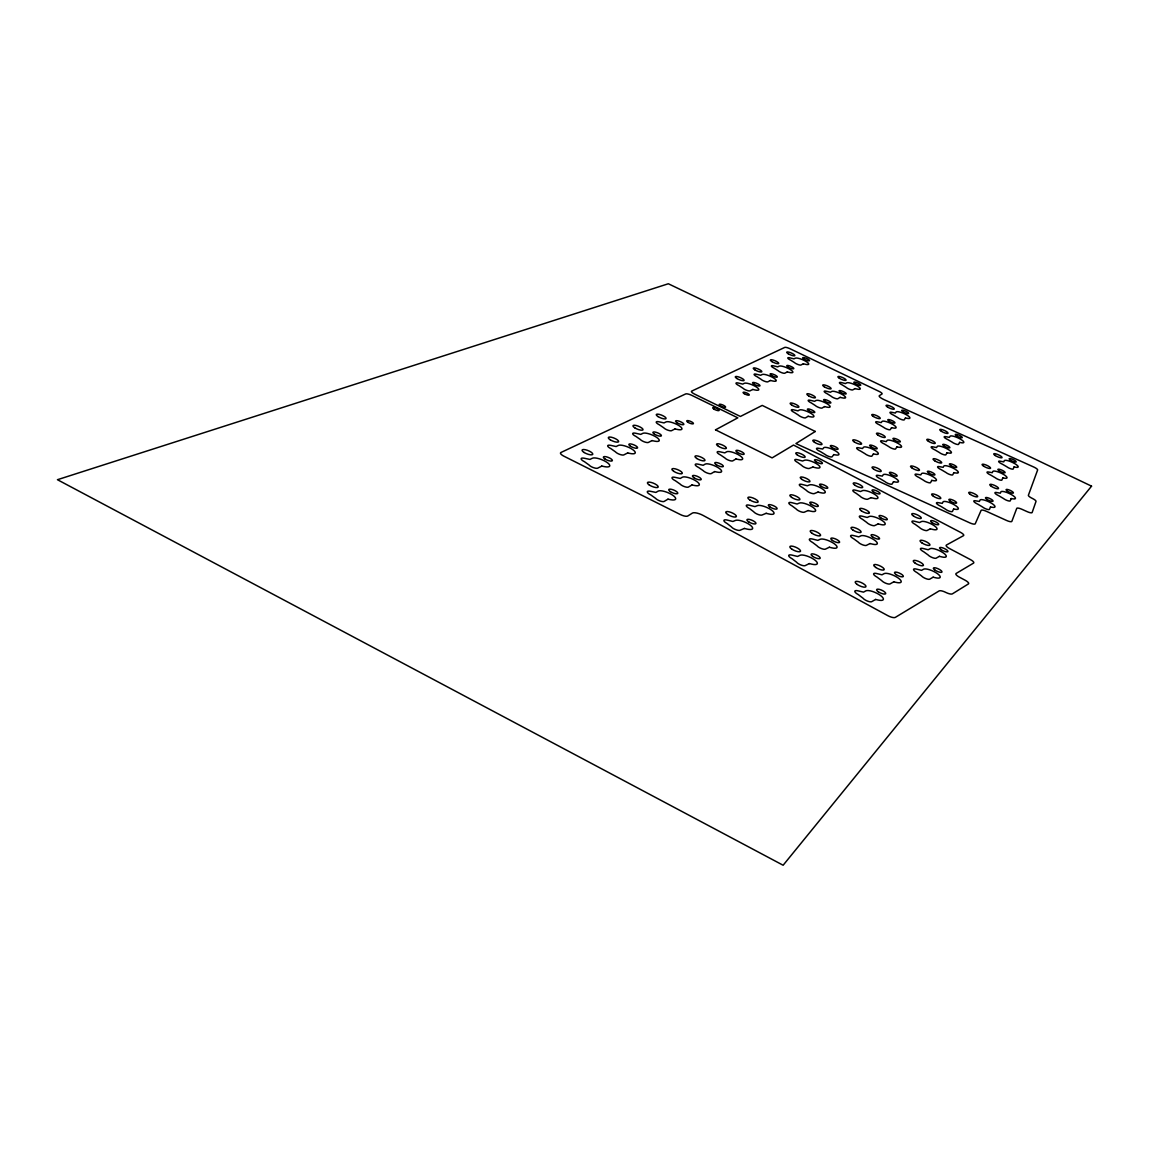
<?xml version="1.0" encoding="UTF-8"?>
<svg xmlns="http://www.w3.org/2000/svg" width="1149" height="1149" viewBox="0 0 1149 1149"><rect width="100%" height="100%" fill="white"/><g stroke="black" fill="none" stroke-linecap="round" stroke-linejoin="round"><path stroke-width="1.5" d="M815.287 431.464L795.912 443.571L969.813 522.881A5.328 1.422 24.5 0 0 975.242 523.786L981.102 510.386A5.214 1.35 24.5 0 1 986.388 511.305L1006.625 520.483A5.199 1.35 24.6 0 0 1011.852 521.359L1016.75 508.361A5.099 1.293 24.6 0 1 1021.834 509.251L1027.091 511.621A5.07 1.278 24.7 0 0 1032.147 512.511L1036.01 501.409A4.984 1.235 24.6 0 0 1032.434 498.465L1032.017 498.249A4.955 1.221 24.6 0 1 1028.384 495.276L1037.619 469.984A4.725 1.106 24.5 0 0 1033.698 466.997L884.213 399.708A6.434 1.508 23.5 0 1 879.301 395.701L882.001 394.006A4.639 1.092 23.4 0 0 878.999 391.349L790.052 348.75A4.567 1.063 22.8 0 0 784.753 347.415L691.669 391.12A5.199 1.379 22.4 0 0 694.585 394.107L740.387 416.469L762.232 405.41L815.287 431.464M715.511 429.841L772.114 457.891L793.528 445.051L960.406 532.289A5.458 1.494 24.5 0 1 963.551 535.635L946.345 545.086A5.587 1.566 24.5 0 0 949.534 548.561L970.316 559.534A5.63 1.58 24.7 0 1 973.591 563.082L956.069 573.495A5.774 1.666 24.7 0 0 959.386 577.171L965.088 580.202A5.817 1.68 24.8 0 1 968.435 583.922L952.349 593.875A5.932 1.752 24.7 0 1 946.058 592.539L945.555 592.295A5.96 1.781 24.7 0 0 939.164 590.902L895.286 617.401A6.291 1.982 24.5 0 1 887.847 615.677L703.317 515.542A8.488 2.643 22.7 0 0 692.488 513.029L687.734 516.016A6.176 1.939 22.6 0 1 680.366 514.551L563.915 456.196A6.09 1.881 21.5 0 1 560.899 452.505L685.637 393.949A5.242 1.393 22.4 0 1 691.87 395.4L737.816 417.834L715.511 429.841M1011.149 498.551L1010.258 500.835A4.108 1.034 24.5 0 1 1007.501 500.605A4.108 1.034 24.5 0 1 1003.551 498.551L998.811 495.75A4.668 1.178 24.5 0 1 995.091 493.266A4.668 1.178 24.5 0 1 996.6 492.519L1000.319 493.194L1000.865 491.873A8.029 2.011 24.5 0 1 1011.68 494.745A8.029 2.011 24.5 0 1 1012.829 498.853L1011.149 498.551M1014.05 466.939L1013.217 468.979A3.907 0.934 24.4 0 1 1010.603 468.72A3.907 0.934 24.4 0 1 1006.854 466.781L1002.345 464.167A4.438 1.063 24.3 0 1 998.797 461.841A4.438 1.063 24.3 0 1 1000.233 461.209L1003.752 461.869L1004.269 460.692A7.626 1.81 24.3 0 1 1014.538 463.492A7.626 1.81 24.3 0 1 1015.644 467.241L1014.05 466.939M990.481 506.982L989.476 509.352A4.208 1.092 24.5 0 1 986.618 509.136A4.208 1.092 24.5 0 1 982.582 507.011L977.742 504.138A4.797 1.235 24.4 0 1 973.95 501.567A4.797 1.235 24.4 0 1 975.544 500.792L979.393 501.467L979.996 500.102A8.23 2.111 24.4 0 1 991.142 503.018A8.23 2.111 24.4 0 1 992.219 507.284L990.481 506.982M1002.804 477.898L1001.899 480.038A3.993 0.977 24.4 0 1 999.199 479.779A3.993 0.977 24.4 0 1 995.364 477.797L990.768 475.097A4.553 1.12 24.3 0 1 987.149 472.699A4.553 1.12 24.3 0 1 988.628 472.024L992.262 472.699L992.808 471.463A7.813 1.91 24.3 0 1 1003.364 474.307A7.813 1.91 24.3 0 1 1004.441 478.199L1002.804 477.898M953.613 509.007L952.435 511.449A4.323 1.149 24.3 0 1 949.447 511.219A4.323 1.149 24.3 0 1 945.325 509.05L940.413 506.091A4.912 1.307 24.2 0 1 936.579 503.463A4.912 1.307 24.2 0 1 938.302 502.659L942.295 503.348L943.013 501.941A8.431 2.226 24.3 0 1 954.532 504.928A8.431 2.226 24.3 0 1 955.422 509.309L953.613 509.007M953.871 472.641L952.736 474.81A4.079 1.034 24.1 0 1 949.921 474.551A4.079 1.034 24.1 0 1 946.015 472.512L941.361 469.754A4.653 1.163 24.1 0 1 937.728 467.313A4.653 1.163 24.1 0 1 939.351 466.638L943.142 467.327L943.817 466.077A7.986 1.996 24.1 0 1 954.733 469.007A7.986 1.996 24.1 0 1 955.58 472.957L953.871 472.641M959.602 442.394L958.553 444.347A3.878 0.934 24 0 1 955.882 444.045A3.878 0.934 24 0 1 952.176 442.135L947.753 439.55A4.409 1.063 23.9 0 1 944.291 437.266A4.409 1.063 23.9 0 1 945.814 436.677L949.404 437.381L950.036 436.261A7.583 1.81 24 0 1 960.406 439.119A7.583 1.81 24 0 1 961.225 442.71L959.602 442.394M931.767 480.368L930.532 482.637A4.194 1.092 24 0 1 927.602 482.379A4.194 1.092 24 0 1 923.609 480.282L918.87 477.438A4.768 1.235 24 0 1 915.179 474.925A4.768 1.235 24 0 1 916.888 474.207L920.794 474.91L921.541 473.618A8.187 2.111 24 0 1 932.801 476.591A8.187 2.111 24 0 1 933.548 480.699L931.767 480.368M947.02 452.72L945.9 454.76A3.978 0.977 24 0 1 943.142 454.473A3.978 0.977 24 0 1 939.351 452.505L934.826 449.834A4.524 1.106 23.9 0 1 931.293 447.492A4.524 1.106 23.9 0 1 932.887 446.86L936.579 447.564L937.254 446.401A7.77 1.896 24 0 1 947.911 449.288A7.77 1.896 24 0 1 948.701 453.036L947.02 452.72M893.52 481.704L892.084 484.031A4.294 1.149 23.8 0 1 889.024 483.772A4.294 1.149 23.8 0 1 884.96 481.618L880.134 478.702A4.883 1.293 23.8 0 1 876.4 476.117A4.883 1.293 23.8 0 1 878.253 475.384L882.317 476.103L883.179 474.767A8.388 2.212 23.8 0 1 894.827 477.826A8.388 2.212 23.8 0 1 895.358 482.034L893.52 481.704M896.924 446.889L895.574 448.943A4.065 1.02 23.7 0 1 892.672 448.641A4.065 1.02 23.7 0 1 888.823 446.631L884.256 443.916A4.625 1.163 23.7 0 1 880.709 441.518A4.625 1.163 23.7 0 1 882.446 440.886L886.296 441.618L887.1 440.44A7.942 1.996 23.7 0 1 898.13 443.413A7.942 1.996 23.7 0 1 898.662 447.22L896.924 446.889M905.455 418.006L904.206 419.845A3.864 0.934 23.6 0 1 901.477 419.529A3.864 0.934 23.6 0 1 897.814 417.633L893.448 415.076A4.395 1.048 23.6 0 1 890.073 412.836A4.395 1.048 23.6 0 1 891.71 412.304L895.344 413.037L896.105 411.974A7.555 1.795 23.6 0 1 906.561 414.861A7.555 1.795 23.6 0 1 907.107 418.337L905.455 418.006M873.427 453.927L871.947 456.067A4.165 1.077 23.6 0 1 868.946 455.78A4.165 1.077 23.6 0 1 865.01 453.711L860.342 450.911A4.74 1.221 23.6 0 1 856.752 448.44A4.74 1.221 23.6 0 1 858.576 447.78L862.554 448.527L863.445 447.291A8.144 2.097 23.6 0 1 874.82 450.322A8.144 2.097 23.6 0 1 875.222 454.272L873.427 453.927M891.567 427.687L890.245 429.611A3.964 0.977 23.6 0 1 887.416 429.295A3.964 0.977 23.6 0 1 883.667 427.356L879.215 424.728A4.51 1.106 23.5 0 1 875.768 422.415A4.51 1.106 23.5 0 1 877.477 421.841L881.226 422.588L882.03 421.468A7.741 1.896 23.6 0 1 892.787 424.412A7.741 1.896 23.6 0 1 893.276 428.017L891.567 427.687M833.801 454.587L832.106 456.785A4.266 1.135 23.4 0 1 828.975 456.483A4.266 1.135 23.4 0 1 824.968 454.358L820.228 451.485A4.855 1.293 23.3 0 1 816.594 448.957A4.855 1.293 23.3 0 1 818.562 448.282L822.698 449.044L823.704 447.765A8.345 2.212 23.4 0 1 835.481 450.882A8.345 2.212 23.4 0 1 835.668 454.932L833.801 454.587M1091.55 486.156L783.13 865.24L57.45 479.707L668.33 283.76L1091.55 486.156M667.971 499.169L664.122 501.438A4.969 1.551 22.4 0 1 659.871 500.907A4.969 1.551 22.4 0 1 655.576 498.336L650.765 494.903A5.659 1.752 22.3 0 1 647.304 491.916A5.659 1.752 22.3 0 1 650.535 491.312L655.892 492.418L658.162 491.111A9.709 2.987 22.4 0 1 672.797 495.276A9.709 2.987 22.4 0 1 670.398 499.671L667.971 499.169M692 484.964L688.395 487.09A4.826 1.451 22.5 0 1 684.301 486.558A4.826 1.451 22.5 0 1 680.122 484.074L675.411 480.77A5.486 1.652 22.5 0 1 671.993 477.898A5.486 1.652 22.5 0 1 675.081 477.352L680.251 478.444L682.377 477.208A9.422 2.815 22.6 0 1 696.509 481.287A9.422 2.815 22.6 0 1 694.341 485.452L692 484.964M714.621 471.578L711.231 473.589A4.682 1.364 22.7 0 1 707.281 473.043A4.682 1.364 22.7 0 1 703.202 470.645L698.606 467.471A5.328 1.551 22.6 0 1 695.246 464.699A5.328 1.551 22.6 0 1 698.19 464.196L703.174 465.273L705.17 464.124A9.135 2.657 22.7 0 1 718.843 468.103A9.135 2.657 22.7 0 1 716.89 472.067L714.621 471.578M735.963 458.968L732.746 460.864A4.553 1.293 22.8 0 1 728.954 460.318A4.553 1.293 22.8 0 1 724.976 457.991L720.466 454.932A5.171 1.465 22.7 0 1 717.177 452.261A5.171 1.465 22.7 0 1 719.978 451.801L724.789 452.864L726.685 451.772A8.876 2.513 22.8 0 1 739.927 455.665A8.876 2.513 22.8 0 1 738.146 459.442L735.963 458.968M808.149 416.283L805.55 417.819A4.093 1.048 23.1 0 1 802.217 417.274A4.093 1.048 23.1 0 1 798.584 415.22L794.419 412.52A4.653 1.192 23 0 1 791.331 410.179A4.653 1.192 23 0 1 793.7 409.848L797.952 410.854L799.489 409.978A8 2.039 23.1 0 1 811.28 413.568A8 2.039 23.1 0 1 810.074 416.728L808.149 416.283M824.551 406.588L822.081 408.053A3.993 0.991 23.2 0 1 818.849 407.493A3.993 0.991 23.2 0 1 815.287 405.511L811.208 402.882A4.539 1.135 23.1 0 1 808.178 400.628A4.539 1.135 23.1 0 1 810.462 400.326L814.584 401.317L816.049 400.47A7.813 1.939 23.2 0 1 827.51 404.003A7.813 1.939 23.2 0 1 826.418 407.033L824.551 406.588M840.149 397.353L837.793 398.746A3.892 0.948 23.2 0 1 834.677 398.2A3.892 0.948 23.2 0 1 831.187 396.276L827.179 393.734A4.438 1.077 23.2 0 1 824.192 391.536A4.438 1.077 23.2 0 1 826.39 391.263L830.397 392.226L831.79 391.436A7.612 1.838 23.2 0 1 842.949 394.883A7.612 1.838 23.2 0 1 841.973 397.798L840.149 397.353M855.014 388.577L852.759 389.899A3.806 0.905 23.3 0 1 849.729 389.353A3.806 0.905 23.3 0 1 846.325 387.472L842.389 385.001A4.323 1.02 23.2 0 1 839.445 382.876A4.323 1.02 23.2 0 1 841.571 382.617L845.463 383.579L846.799 382.818A7.44 1.752 23.3 0 1 857.657 386.208A7.44 1.752 23.3 0 1 856.781 389.008L855.014 388.577M933.132 577.186L929.656 579.197A4.797 1.408 24.5 0 1 925.663 578.536A4.797 1.408 24.5 0 1 921.555 575.951L916.916 572.532A5.443 1.609 24.5 0 1 913.541 569.574A5.443 1.609 24.5 0 1 916.514 569.114L921.555 570.349L923.595 569.2A9.364 2.743 24.5 0 1 937.44 573.667A9.364 2.743 24.5 0 1 935.415 577.732L933.132 577.186M875.61 599.448L871.66 601.688A5.07 1.594 24.3 0 1 867.351 601.013A5.07 1.594 24.3 0 1 863.057 598.241L858.26 594.579A5.759 1.81 24.2 0 1 854.799 591.39A5.759 1.81 24.2 0 1 858.102 590.859L863.517 592.137L865.843 590.859A9.91 3.088 24.3 0 1 880.608 595.555A9.91 3.088 24.3 0 1 878.066 600.022L875.61 599.448M893.75 581.839L890.001 583.936A4.926 1.494 24.3 0 1 885.85 583.261A4.926 1.494 24.3 0 1 881.671 580.59L876.989 577.071A5.587 1.695 24.2 0 1 873.599 574.026A5.587 1.695 24.2 0 1 876.744 573.552L881.972 574.802L884.184 573.61A9.609 2.901 24.3 0 1 898.475 578.191A9.609 2.901 24.3 0 1 896.134 582.399L893.75 581.839M939.408 556.331L936.076 558.199A4.653 1.336 24.5 0 1 932.212 557.524A4.653 1.336 24.5 0 1 928.22 555.039L923.71 551.764A5.285 1.508 24.4 0 1 920.421 548.935A5.285 1.508 24.4 0 1 923.293 548.547L928.177 549.753L930.144 548.691A9.077 2.571 24.5 0 1 943.544 553.057A9.077 2.571 24.5 0 1 941.62 556.877L939.408 556.331M930.345 528.827L927.071 530.522A4.495 1.25 24.3 0 1 923.322 529.833A4.495 1.25 24.3 0 1 919.473 527.463L915.121 524.332A5.113 1.408 24.2 0 1 911.947 521.66A5.113 1.408 24.2 0 1 914.762 521.33L919.487 522.536L921.412 521.574A8.775 2.413 24.3 0 1 934.424 525.84A8.775 2.413 24.3 0 1 932.5 529.373L930.345 528.827M601.803 466.077L597.667 468.174A4.941 1.522 21.8 0 1 593.329 467.586A4.941 1.522 21.8 0 1 589.135 465.058L584.482 461.711A5.63 1.724 21.7 0 1 581.15 458.81A5.63 1.724 21.7 0 1 584.525 458.293L589.954 459.428L592.381 458.236A9.652 2.944 21.8 0 1 607.074 462.444A9.652 2.944 21.8 0 1 604.259 466.595L601.803 466.077M627.656 452.95L623.778 454.918A4.797 1.436 22 0 1 619.613 454.329A4.797 1.436 22 0 1 615.519 451.902L610.952 448.67A5.458 1.623 21.9 0 1 607.677 445.884A5.458 1.623 21.9 0 1 610.895 445.41L616.108 446.53L618.406 445.41A9.364 2.772 22 0 1 632.596 449.518A9.364 2.772 22 0 1 630.025 453.453L627.656 452.95M652.014 440.584L648.352 442.451A4.653 1.35 22.1 0 1 644.345 441.862A4.653 1.35 22.1 0 1 640.352 439.507L635.885 436.39A5.3 1.537 22.1 0 1 632.668 433.704A5.3 1.537 22.1 0 1 635.727 433.274L640.754 434.379L642.909 433.317A9.091 2.614 22.2 0 1 656.639 437.352A9.091 2.614 22.2 0 1 654.298 441.087L652.014 440.584M674.994 428.922L671.533 430.688A4.524 1.278 22.3 0 1 667.684 430.099A4.524 1.278 22.3 0 1 663.777 427.816L659.397 424.814A5.142 1.451 22.2 0 1 656.223 422.214A5.142 1.451 22.2 0 1 659.153 421.827L664.007 422.918L666.047 421.913A8.833 2.47 22.3 0 1 679.332 425.848A8.833 2.47 22.3 0 1 677.206 429.424L674.994 428.922M752.796 389.439L749.981 390.875A4.079 1.034 22.7 0 1 746.606 390.287A4.079 1.034 22.7 0 1 743.03 388.261L738.965 385.619A4.639 1.178 22.6 0 1 735.992 383.349A4.639 1.178 22.6 0 1 738.462 383.062L742.757 384.096L744.408 383.278A7.957 2.011 22.7 0 1 756.243 386.911A7.957 2.011 22.7 0 1 754.735 389.913L752.796 389.439M770.476 380.463L767.805 381.827A3.964 0.991 22.8 0 1 764.545 381.238A3.964 0.991 22.8 0 1 761.04 379.285L757.047 376.714A4.51 1.12 22.7 0 1 754.117 374.502A4.51 1.12 22.7 0 1 756.502 374.258L760.667 375.263L762.232 374.488A7.756 1.91 22.8 0 1 773.737 378.05A7.756 1.91 22.8 0 1 772.372 380.922L770.476 380.463M787.309 371.917L784.767 373.21A3.878 0.934 22.9 0 1 781.593 372.635A3.878 0.934 22.9 0 1 778.175 370.739L774.254 368.24A4.409 1.063 22.8 0 1 771.367 366.1A4.409 1.063 22.8 0 1 773.65 365.87L777.701 366.861L779.209 366.129A7.569 1.824 22.9 0 1 790.397 369.619A7.569 1.824 22.9 0 1 789.148 372.377L787.309 371.917M803.352 363.788L800.925 365.023A3.777 0.89 22.9 0 1 797.851 364.448A3.777 0.89 22.9 0 1 794.49 362.596L790.641 360.168A4.309 1.02 22.9 0 1 787.797 358.086A4.309 1.02 22.9 0 1 790.009 357.885L793.93 358.861L795.367 358.158A7.397 1.738 22.9 0 1 806.268 361.576A7.397 1.738 22.9 0 1 805.133 364.233L803.352 363.788M870.052 543.549L866.332 545.387A4.74 1.393 24 0 1 862.296 544.698A4.74 1.393 24 0 1 858.289 542.17L853.808 538.852A5.386 1.58 23.9 0 1 850.59 535.98A5.386 1.58 23.9 0 1 853.678 535.606L858.748 536.87L860.931 535.807A9.249 2.7 24 0 1 874.748 540.289A9.249 2.7 24 0 1 872.35 544.109L870.052 543.549M809.356 563.584L805.133 565.638A5.013 1.566 23.7 0 1 800.767 564.92A5.013 1.566 23.7 0 1 796.602 562.22L791.977 558.658A5.702 1.767 23.6 0 1 788.702 555.585A5.702 1.767 23.6 0 1 792.106 555.139L797.55 556.446L800.034 555.283A9.781 3.03 23.7 0 1 814.785 559.994A9.781 3.03 23.7 0 1 811.826 564.173L809.356 563.584M829.348 547.24L825.341 549.165A4.855 1.465 23.7 0 1 821.133 548.446A4.855 1.465 23.7 0 1 817.068 545.847L812.558 542.429A5.515 1.666 23.7 0 1 809.327 539.484A5.515 1.666 23.7 0 1 812.602 539.082L817.844 540.375L820.199 539.283A9.494 2.844 23.8 0 1 834.461 543.865A9.494 2.844 23.8 0 1 831.732 547.829L829.348 547.24M878.181 523.901L874.604 525.61A4.596 1.307 23.9 0 1 870.698 524.906A4.596 1.307 23.9 0 1 866.806 522.479L862.454 519.291A5.214 1.479 23.9 0 1 859.323 516.547A5.214 1.479 23.9 0 1 862.296 516.231L867.193 517.467L869.305 516.49A8.977 2.542 24 0 1 882.691 520.87A8.977 2.542 24 0 1 880.407 524.461L878.181 523.901M871.114 497.661L867.639 499.212A4.452 1.221 23.8 0 1 863.847 498.494A4.452 1.221 23.8 0 1 860.084 496.167L855.876 493.136A5.056 1.393 23.7 0 1 852.845 490.537A5.056 1.393 23.7 0 1 855.746 490.264L860.5 491.499L862.554 490.623A8.689 2.384 23.8 0 1 875.538 494.903A8.689 2.384 23.8 0 1 873.283 498.221L871.114 497.661M808.149 510.544L804.185 512.224A4.682 1.364 23.4 0 1 800.106 511.492A4.682 1.364 23.4 0 1 796.214 509.021L791.891 505.79A5.328 1.551 23.4 0 1 788.832 503.018A5.328 1.551 23.4 0 1 792.02 502.716L797.104 504.009L799.431 503.047A9.149 2.657 23.5 0 1 813.233 507.528A9.149 2.657 23.5 0 1 810.447 511.118L808.149 510.544M744.408 528.439L739.913 530.307A4.955 1.537 23.1 0 1 735.504 529.545A4.955 1.537 23.1 0 1 731.453 526.917L727.015 523.456A5.63 1.738 23 0 1 723.899 520.483A5.63 1.738 23 0 1 727.432 520.124L732.89 521.474L735.532 520.396A9.68 2.973 23.1 0 1 750.24 525.122A9.68 2.973 23.1 0 1 746.879 529.043L744.408 528.439M766.168 513.316L761.916 515.054A4.811 1.451 23.2 0 1 757.665 514.307A4.811 1.451 23.2 0 1 753.715 511.765L749.363 508.447A5.458 1.637 23.1 0 1 746.29 505.603A5.458 1.637 23.1 0 1 749.665 505.287L754.95 506.594L757.45 505.603A9.393 2.801 23.2 0 1 771.683 510.213A9.393 2.801 23.2 0 1 768.566 513.905L766.168 513.316M818.045 492.059L814.253 493.61A4.539 1.293 23.4 0 1 810.318 492.878A4.539 1.293 23.4 0 1 806.526 490.494L802.318 487.406A5.171 1.465 23.4 0 1 799.316 484.749A5.171 1.465 23.4 0 1 802.39 484.505L807.316 485.768L809.557 484.878A8.876 2.499 23.5 0 1 822.914 489.259A8.876 2.499 23.5 0 1 820.285 492.634L818.045 492.059M812.932 467.04L809.241 468.447A4.395 1.206 23.3 0 1 805.406 467.7A4.395 1.206 23.3 0 1 801.743 465.431L797.679 462.473A4.998 1.364 23.2 0 1 794.778 459.945A4.998 1.364 23.2 0 1 797.765 459.758L802.548 461.008L804.717 460.203A8.603 2.341 23.3 0 1 817.686 464.498A8.603 2.341 23.3 0 1 815.101 467.614L812.932 467.04M744.265 393.676A3.361 0.862 22.7 0 0 749.263 395.012A3.361 0.862 22.7 0 0 744.997 392.369A3.361 0.862 22.7 0 0 744.265 393.676M720.366 405.798A3.476 0.919 22.6 0 0 725.565 407.163A3.476 0.919 22.6 0 0 721.199 404.419A3.476 0.919 22.6 0 0 720.366 405.798M999.199 470.846A3.935 0.948 24.3 0 0 1005.073 472.684A3.935 0.948 24.3 0 0 1000.248 469.51A3.935 0.948 24.3 0 0 999.199 470.846M983.573 466.135A4.668 1.135 24.2 0 0 990.524 468.318A4.668 1.135 24.2 0 0 984.851 464.569A4.668 1.135 24.2 0 0 983.573 466.135M1007.386 491.126A4.05 1.005 24.5 0 0 1013.404 492.993A4.05 1.005 24.5 0 0 1008.434 489.704A4.05 1.005 24.5 0 0 1007.386 491.126M991.357 486.357A4.797 1.192 24.4 0 0 998.495 488.569A4.797 1.192 24.4 0 0 992.65 484.677A4.797 1.192 24.4 0 0 991.357 486.357M986.804 499.284A4.151 1.063 24.4 0 0 992.995 501.194A4.151 1.063 24.4 0 0 987.939 497.79A4.151 1.063 24.4 0 0 986.804 499.284M970.302 494.415A4.912 1.25 24.3 0 0 977.641 496.684A4.912 1.25 24.3 0 0 971.695 492.662A4.912 1.25 24.3 0 0 970.302 494.415M950.194 501.093A4.251 1.12 24.3 0 0 956.571 503.047A4.251 1.12 24.3 0 0 951.473 499.556A4.251 1.12 24.3 0 0 950.194 501.093M933.419 496.282A5.027 1.321 24.2 0 0 940.787 498.35A5.027 1.321 24.2 0 0 934.41 494.214A5.027 1.321 24.2 0 0 933.419 496.282M956.672 435.959A3.82 0.905 24 0 0 962.259 437.597A3.82 0.905 24 0 0 957.361 434.552A3.82 0.905 24 0 0 956.672 435.959M941.376 431.306A4.524 1.077 23.9 0 0 947.997 433.259A4.524 1.077 23.9 0 0 942.237 429.654A4.524 1.077 23.9 0 0 941.376 431.306M944.133 446.027A3.921 0.948 24 0 0 949.864 447.708A3.921 0.948 24 0 0 944.866 444.562A3.921 0.948 24 0 0 944.133 446.027M928.406 441.288A4.639 1.135 23.9 0 0 935.229 443.27A4.639 1.135 23.9 0 0 929.34 439.564A4.639 1.135 23.9 0 0 928.406 441.288M950.826 465.604A4.021 1.005 24.1 0 0 956.715 467.298A4.021 1.005 24.1 0 0 951.573 464.038A4.021 1.005 24.1 0 0 950.826 465.604M934.712 460.792A4.768 1.192 24 0 0 941.706 462.803A4.768 1.192 24 0 0 935.645 458.968A4.768 1.192 24 0 0 934.712 460.792M928.852 473.086A4.122 1.048 24 0 0 934.913 474.81A4.122 1.048 24 0 0 929.685 471.463A4.122 1.048 24 0 0 928.852 473.086M912.263 468.174A4.883 1.25 23.9 0 0 919.459 470.228A4.883 1.25 23.9 0 0 913.297 466.264A4.883 1.25 23.9 0 0 912.263 468.174M890.877 474.221A4.223 1.106 23.8 0 0 897.139 475.988A4.223 1.106 23.8 0 0 891.854 472.555A4.223 1.106 23.8 0 0 890.877 474.221M873.743 469.194A4.998 1.321 23.7 0 0 881.182 471.291A4.998 1.321 23.7 0 0 874.949 467.226A4.998 1.321 23.7 0 0 873.743 469.194M902.985 411.787A3.806 0.905 23.6 0 0 908.615 413.453A3.806 0.905 23.6 0 0 903.818 410.452A3.806 0.905 23.6 0 0 902.985 411.787M887.574 407.076A4.51 1.077 23.5 0 0 894.267 409.044A4.51 1.077 23.5 0 0 888.622 405.511A4.51 1.077 23.5 0 0 887.574 407.076M889.154 421.238A3.907 0.948 23.6 0 0 894.942 422.933A3.907 0.948 23.6 0 0 890.044 419.83A3.907 0.948 23.6 0 0 889.154 421.238M873.326 416.441A4.61 1.12 23.5 0 0 880.191 418.451A4.61 1.12 23.5 0 0 874.432 414.803A4.61 1.12 23.5 0 0 873.326 416.441M894.382 440.096A4.007 0.991 23.7 0 0 900.328 441.805A4.007 0.991 23.7 0 0 895.301 438.602A4.007 0.991 23.7 0 0 894.382 440.096M878.152 435.227A4.74 1.178 23.6 0 0 885.204 437.266A4.74 1.178 23.6 0 0 879.287 433.475A4.74 1.178 23.6 0 0 878.152 435.227M871.043 446.904A4.108 1.048 23.6 0 0 877.161 448.656A4.108 1.048 23.6 0 0 872.034 445.352A4.108 1.048 23.6 0 0 871.043 446.904M854.325 441.934A4.855 1.25 23.5 0 0 861.578 444.017A4.855 1.25 23.5 0 0 855.56 440.124A4.855 1.25 23.5 0 0 854.325 441.934M831.718 447.378A4.208 1.106 23.4 0 0 838.038 449.173A4.208 1.106 23.4 0 0 832.853 445.783A4.208 1.106 23.4 0 0 831.718 447.378M814.454 442.279A4.984 1.307 23.3 0 0 821.952 444.404A4.984 1.307 23.3 0 0 815.862 440.412A4.984 1.307 23.3 0 0 814.454 442.279M855.1 383.565A3.749 0.876 23.3 0 0 860.716 385.245A3.749 0.876 23.3 0 0 856.062 382.33A3.749 0.876 23.3 0 0 855.1 383.565M839.373 378.265A4.438 1.048 23.2 0 0 846.023 380.247A4.438 1.048 23.2 0 0 840.551 376.8A4.438 1.048 23.2 0 0 839.373 378.265M840.364 392.154A3.849 0.919 23.2 0 0 846.138 393.863A3.849 0.919 23.2 0 0 841.384 390.861A3.849 0.919 23.2 0 0 840.364 392.154M824.221 386.739A4.539 1.092 23.1 0 0 831.057 388.764A4.539 1.092 23.1 0 0 825.485 385.217A4.539 1.092 23.1 0 0 824.221 386.739M824.91 401.173A3.935 0.962 23.2 0 0 830.828 402.911A3.935 0.962 23.2 0 0 826.002 399.823A3.935 0.962 23.2 0 0 824.91 401.173M808.58 395.802A4.653 1.149 23.1 0 0 815.402 397.626A4.653 1.149 23.1 0 0 809.384 393.978A4.653 1.149 23.1 0 0 808.58 395.802M808.882 410.782A4.036 1.02 23.1 0 0 814.799 412.347A4.036 1.02 23.1 0 0 809.571 409.159A4.036 1.02 23.1 0 0 808.882 410.782M791.876 405.152A4.768 1.206 23 0 0 798.9 407.019A4.768 1.206 23 0 0 792.753 403.256A4.768 1.206 23 0 0 791.876 405.152M804.056 359.134A3.734 0.876 23 0 0 809.528 360.642A3.734 0.876 23 0 0 804.717 357.77A3.734 0.876 23 0 0 804.056 359.134M788.329 353.82A4.409 1.034 22.9 0 0 794.835 355.615A4.409 1.034 22.9 0 0 789.162 352.226A4.409 1.034 22.9 0 0 788.329 353.82M788.171 367.091A3.82 0.919 22.9 0 0 793.801 368.628A3.82 0.919 22.9 0 0 788.889 365.669A3.82 0.919 22.9 0 0 788.171 367.091M772.042 361.662A4.524 1.077 22.8 0 0 778.72 363.501A4.524 1.077 22.8 0 0 772.932 360.01A4.524 1.077 22.8 0 0 772.042 361.662M771.51 375.436A3.921 0.962 22.8 0 0 777.299 377.001A3.921 0.962 22.8 0 0 772.286 373.956A3.921 0.962 22.8 0 0 771.51 375.436M754.936 369.906A4.625 1.135 22.7 0 0 761.816 371.759A4.625 1.135 22.7 0 0 755.913 368.183A4.625 1.135 22.7 0 0 754.936 369.906M754.003 384.211A4.007 1.005 22.7 0 0 759.963 385.805A4.007 1.005 22.7 0 0 754.85 382.674A4.007 1.005 22.7 0 0 754.003 384.211M736.969 378.552A4.754 1.192 22.6 0 0 744.049 380.448A4.754 1.192 22.6 0 0 738.031 376.757A4.754 1.192 22.6 0 0 736.969 378.552M1010.445 460.146A3.849 0.905 24.3 0 0 1016.161 461.941A3.849 0.905 24.3 0 0 1011.436 458.868A3.849 0.905 24.3 0 0 1010.445 460.146M995.221 455.521A4.553 1.077 24.2 0 0 1002 457.661A4.553 1.077 24.2 0 0 996.442 454.027A4.553 1.077 24.2 0 0 995.221 455.521M857.168 584.439A5.889 1.824 24.2 0 0 865.944 586.708A5.889 1.824 24.2 0 0 858.633 581.638A5.889 1.824 24.2 0 0 857.168 584.439M878.296 591.778A4.984 1.537 24.3 0 0 885.692 593.688A4.984 1.537 24.3 0 0 879.473 589.394A4.984 1.537 24.3 0 0 878.296 591.778M658.018 416.57A5.271 1.465 22.2 0 0 666.003 418.609A5.271 1.465 22.2 0 0 659.483 414.43A5.271 1.465 22.2 0 0 658.018 416.57M677.077 422.746A4.452 1.235 22.3 0 0 683.799 424.455A4.452 1.235 22.3 0 0 678.269 420.922A4.452 1.235 22.3 0 0 677.077 422.746M634.708 427.787A5.415 1.551 22.1 0 0 642.966 429.855A5.415 1.551 22.1 0 0 636.316 425.547A5.415 1.551 22.1 0 0 634.708 427.787M654.399 434.107A4.582 1.307 22.2 0 0 661.35 435.859A4.582 1.307 22.2 0 0 655.691 432.196A4.582 1.307 22.2 0 0 654.399 434.107M610.32 439.866A5.587 1.652 21.9 0 0 618.636 441.676A5.587 1.652 21.9 0 0 611.426 437.238A5.587 1.652 21.9 0 0 610.32 439.866M630.356 446.157A4.711 1.393 22.1 0 0 637.551 447.923A4.711 1.393 22.1 0 0 631.778 444.146A4.711 1.393 22.1 0 0 630.356 446.157M584.123 452.491A5.759 1.752 21.7 0 0 592.755 454.329A5.759 1.752 21.7 0 0 585.372 449.719A5.759 1.752 21.7 0 0 584.123 452.491M605.106 459.097A4.855 1.479 21.9 0 0 612.36 460.648A4.855 1.479 21.9 0 0 606.083 456.742A4.855 1.479 21.9 0 0 605.106 459.097M718.441 446.315A5.3 1.479 22.7 0 0 726.355 448.311A5.3 1.479 22.7 0 0 719.691 444.045A5.3 1.479 22.7 0 0 718.441 446.315M737.471 452.447A4.481 1.25 22.8 0 0 744.135 454.128A4.481 1.25 22.8 0 0 738.477 450.523A4.481 1.25 22.8 0 0 737.471 452.447M696.754 458.465A5.443 1.58 22.6 0 0 704.94 460.49A5.443 1.58 22.6 0 0 698.118 456.096A5.443 1.58 22.6 0 0 696.754 458.465M716.387 464.756A4.61 1.321 22.7 0 0 723.296 466.465A4.61 1.321 22.7 0 0 717.493 462.717A4.61 1.321 22.7 0 0 716.387 464.756M673.759 471.349A5.616 1.666 22.4 0 0 682.247 473.417A5.616 1.666 22.4 0 0 675.267 468.849A5.616 1.666 22.4 0 0 673.759 471.349M694.053 477.797A4.74 1.408 22.6 0 0 701.192 479.521A4.74 1.408 22.6 0 0 695.26 475.657A4.74 1.408 22.6 0 0 694.053 477.797M649.343 485.036A5.788 1.767 22.3 0 0 658.147 487.133A5.788 1.767 22.3 0 0 651.009 482.393A5.788 1.767 22.3 0 0 649.343 485.036M670.341 491.628A4.883 1.494 22.5 0 0 677.738 493.395A4.883 1.494 22.5 0 0 671.662 489.373A4.883 1.494 22.5 0 0 670.341 491.628M797.349 454.99A5.127 1.393 23.2 0 0 805.09 457.173A5.127 1.393 23.2 0 0 798.857 453.036A5.127 1.393 23.2 0 0 797.349 454.99M815.847 461.611A4.337 1.178 23.4 0 0 822.382 463.435A4.337 1.178 23.4 0 0 817.083 459.93A4.337 1.178 23.4 0 0 815.847 461.611M801.93 479.42A5.285 1.479 23.3 0 0 809.901 481.632A5.285 1.479 23.3 0 0 803.467 477.309A5.285 1.479 23.3 0 0 801.93 479.42M821.018 486.214A4.467 1.25 23.5 0 0 827.74 488.066A4.467 1.25 23.5 0 0 822.267 484.39A4.467 1.25 23.5 0 0 821.018 486.214M791.604 497.373A5.443 1.566 23.3 0 0 799.848 499.614A5.443 1.566 23.3 0 0 793.227 495.118A5.443 1.566 23.3 0 0 791.604 497.373M811.295 504.325A4.61 1.321 23.5 0 0 818.246 506.221A4.61 1.321 23.5 0 0 812.616 502.4A4.61 1.321 23.5 0 0 811.295 504.325M749.837 499.959A5.587 1.652 23.1 0 0 758.139 501.955A5.587 1.652 23.1 0 0 751.029 497.359A5.587 1.652 23.1 0 0 749.837 499.959M769.83 506.91A4.725 1.393 23.2 0 0 777.026 508.849A4.725 1.393 23.2 0 0 771.324 504.914A4.725 1.393 23.2 0 0 769.83 506.91M727.762 514.537A5.759 1.752 23 0 0 736.365 516.576A5.759 1.752 23 0 0 729.084 511.793A5.759 1.752 23 0 0 727.762 514.537M748.674 521.847A4.869 1.479 23.1 0 0 755.913 523.556A4.869 1.479 23.1 0 0 749.722 519.492A4.869 1.479 23.1 0 0 748.674 521.847M854.942 485.266A5.171 1.408 23.7 0 0 862.655 487.42A5.171 1.408 23.7 0 0 856.249 483.183A5.171 1.408 23.7 0 0 854.942 485.266M873.513 491.887A4.381 1.192 23.8 0 0 880.033 493.697A4.381 1.192 23.8 0 0 874.576 490.106A4.381 1.192 23.8 0 0 873.513 491.887M861.42 510.888A5.343 1.508 23.8 0 0 869.376 513.072A5.343 1.508 23.8 0 0 862.741 508.634A5.343 1.508 23.8 0 0 861.42 510.888M880.579 517.682A4.524 1.264 24 0 0 887.287 519.52A4.524 1.264 24 0 0 881.642 515.757A4.524 1.264 24 0 0 880.579 517.682M852.831 529.976A5.501 1.594 23.9 0 0 861.061 532.188A5.501 1.594 23.9 0 0 854.238 527.578A5.501 1.594 23.9 0 0 852.831 529.976M872.608 536.942A4.668 1.35 24 0 0 879.531 538.809A4.668 1.35 24 0 0 873.728 534.888A4.668 1.35 24 0 0 872.608 536.942M812.027 533.28A5.644 1.68 23.6 0 0 820.53 535.535A5.644 1.68 23.6 0 0 813.621 530.795A5.644 1.68 23.6 0 0 812.027 533.28M832.393 540.432A4.783 1.422 23.8 0 0 839.56 542.328A4.783 1.422 23.8 0 0 833.686 538.307A4.783 1.422 23.8 0 0 832.393 540.432M791.675 549.035A5.831 1.795 23.6 0 0 800.48 551.348A5.831 1.795 23.6 0 0 793.413 546.407A5.831 1.795 23.6 0 0 791.675 549.035M812.716 556.389A4.926 1.508 23.7 0 0 820.142 558.328A4.926 1.508 23.7 0 0 814.11 554.134A4.926 1.508 23.7 0 0 812.716 556.389M913.556 516.088A5.228 1.436 24.2 0 0 921.254 518.199A5.228 1.436 24.2 0 0 914.661 513.862A5.228 1.436 24.2 0 0 913.556 516.088M932.198 522.709A4.424 1.206 24.3 0 0 938.69 524.49A4.424 1.206 24.3 0 0 933.074 520.813A4.424 1.206 24.3 0 0 932.198 522.709M922.001 542.946A5.4 1.522 24.3 0 0 929.929 545.086A5.4 1.522 24.3 0 0 923.092 540.533A5.4 1.522 24.3 0 0 922.001 542.946M940.988 549.581A4.582 1.293 24.5 0 0 947.868 551.635A4.582 1.293 24.5 0 0 942.395 547.771A4.582 1.293 24.5 0 0 940.988 549.581M915.222 563.197A5.573 1.623 24.4 0 0 923.423 565.38A5.573 1.623 24.4 0 0 916.385 560.64A5.573 1.623 24.4 0 0 915.222 563.197M934.826 570.005A4.725 1.364 24.6 0 0 941.921 572.101A4.725 1.364 24.6 0 0 936.291 568.08A4.725 1.364 24.6 0 0 934.826 570.005M875.71 567.434A5.716 1.709 24.2 0 0 884.184 569.66A5.716 1.709 24.2 0 0 877.06 564.791A5.716 1.709 24.2 0 0 875.71 567.434M896.163 574.601A4.84 1.451 24.4 0 0 903.315 576.468A4.84 1.451 24.4 0 0 897.24 572.331A4.84 1.451 24.4 0 0 896.163 574.601M713.902 409.073A3.504 0.934 22.6 0 0 719.159 410.437A3.504 0.934 22.6 0 0 714.75 407.68A3.504 0.934 22.6 0 0 713.902 409.073M687.921 422.257A3.619 1.005 22.4 0 0 693.393 423.651A3.619 1.005 22.4 0 0 688.869 420.778A3.619 1.005 22.4 0 0 687.921 422.257"/></g></svg>
